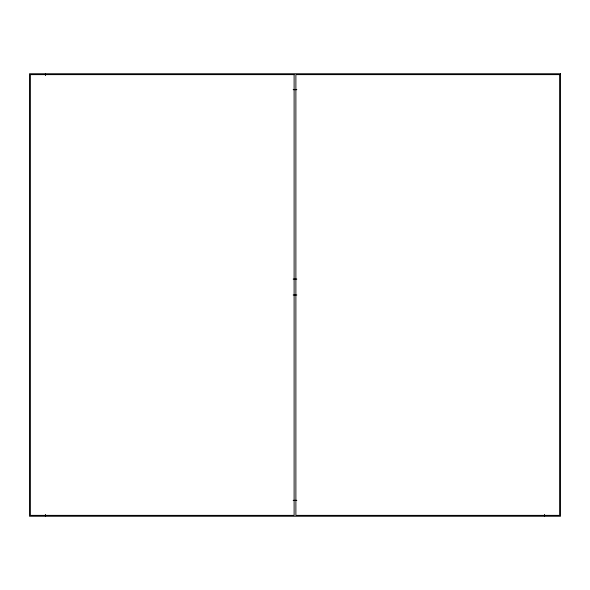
<?xml version="1.0" encoding="UTF-8"?>
<svg xmlns="http://www.w3.org/2000/svg" width="590" height="590" viewBox="0 0 590 590"><rect width="100%" height="100%" fill="white"/><g stroke="black" fill="none" stroke-linecap="round" stroke-linejoin="round"><path stroke-width="0.89" d="M293.156 89.68L296.844 89.68M293.156 279.07L296.844 279.07M293.156 295L296.844 295M293.156 500.32L296.844 500.32M544.57 514.406L544.57 516.25M45.43 73.75L45.43 75.594M45.43 514.406L45.43 516.25M560.5 73.75L29.5 73.75L29.5 516.25L560.5 516.25L560.5 73.75M294.115 74.635L30.385 74.635L30.385 515.365L294.115 515.365L294.115 74.635M559.615 74.635L295.885 74.635L295.885 515.365L559.615 515.365L559.615 74.635"/></g></svg>
